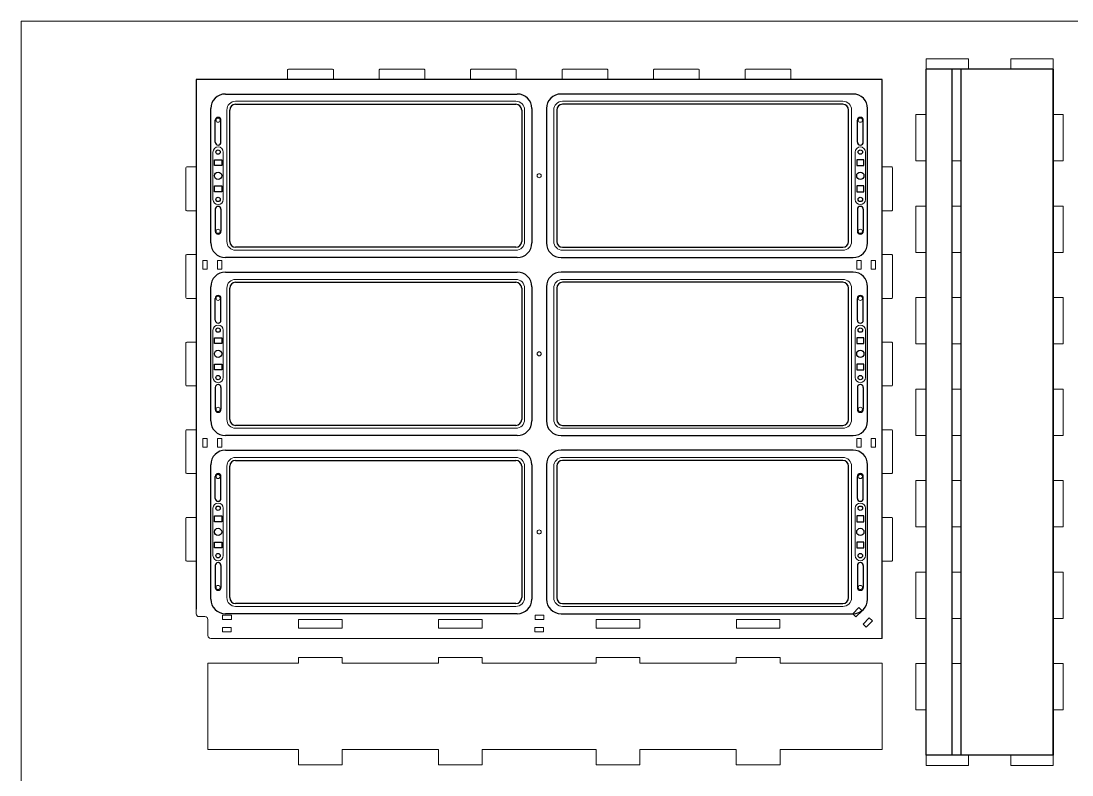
# Model space of a CAD drawing. Header units: millimetres. Extents: x -130 to 1370, y -1180 to 230.
# Drawn here: x -130 to 590, y -286 to 230 of the extents above; entities that cross this region are included whole.
import ezdxf

# ---------------------------------------------------------------- set-up
doc = ezdxf.new("R2010")
doc.units = ezdxf.units.MM
doc.layers.get('0').update_dxf_attribs({"lineweight": 25, "true_color": 0xffffff})
doc.layers.add('cut', color=1, linetype='Continuous', lineweight=20, true_color=0xff0000)
doc.layers.add('guide', color=214, linetype='Continuous', lineweight=25, true_color=0x800080)

msp = doc.modelspace()

# ---------------------------------------------------------------- linework, layer by layer
for p, q in [((577, 197), (490, 197)), ((490, -273), (490, 197)), ((577, 197), (577, -273)), ((577, -273), (577, 197)), ((460, 190), (-10, 190)), ((-10, 190), (-10, -173)), ((460, -193), (460, 190)), ((10, -64), (210, -64)), ((440, -64), (240, -64)), ((17, -71), (209, -71)), ((433, -71), (241, -71)), ((0, -166), (0, -74)), ((13, -165), (13, -75)), ((213, -75), (213, -165)), ((220, -74), (220, -166)), ((230, -74), (230, -166)), ((237, -75), (237, -165)), ((437, -165), (437, -75)), ((450, -166), (450, -74)), ((3, -97), (3, -82)), ((7, -97), (7, -82)), ((443, -97), (443, -82)), ((447, -97), (447, -82)), ((2.5, -113), (2.5, -109)), ((2.5, -109), (7.5, -109)), ((7.5, -113), (2.5, -113)), ((7.5, -109), (7.5, -113)), ((447.5, -109), (442.5, -109)), ((442.5, -109), (442.5, -113)), ((442.5, -113), (447.5, -113)), ((447.5, -113), (447.5, -109)), ((2.5, -131), (2.5, -127)), ((2.5, -127), (7.5, -127)), ((7.5, -127), (7.5, -131)), ((447.5, -127), (442.5, -127)), ((442.5, -127), (442.5, -131)), ((447.5, -131), (447.5, -127)), ((7.5, -131), (2.5, -131)), ((442.5, -131), (447.5, -131)), ((3, -143), (3, -158)), ((7, -143), (7, -158)), ((443, -143), (443, -158)), ((447, -143), (447, -158)), ((209, -169), (17, -169)), ((241, -169), (433, -169)), ((210, -176), (10, -176)), ((240, -176), (440, -176)), ((577, -273), (490, -273))]:
    msp.add_line(p, q)
for centre, radius in [((5, -103.75), 1.5), ((445, -103.75), 1.5), ((5, -120), 2.5), ((445, -120), 2.5), ((5, -136.25), 1.5), ((445, -136.25), 1.5)]:
    msp.add_circle(centre, radius)
for centre, radius, start, end in [((10, -74), 10, 90, 180), ((210, -74), 10, 0, 90), ((240, -74), 10, 90, 180), ((440, -74), 10, 0, 90), ((17, -75), 4, 90, 180), ((209, -75), 4, 0, 90), ((241, -75), 4, 90, 180), ((433, -75), 4, 0, 90), ((5, -82), 2, 0, 180), ((445, -82), 2, 0, 180), ((5, -97), 2, 180, 0), ((445, -97), 2, 180, 0), ((5, -143), 2, 0, 180), ((445, -143), 2, 0, 180), ((5, -158), 2, 180, 0), ((445, -158), 2, 180, 0), ((17, -165), 4, 180, 270), ((209, -165), 4, 270, 0), ((241, -165), 4, 180, 270), ((433, -165), 4, 270, 0), ((10, -166), 10, 180, 270), ((210, -166), 10, 270, 0), ((240, -166), 10, 180, 270), ((440, -166), 10, 270, 0)]:
    msp.add_arc(centre, radius, start, end)
at = {"layer": 'cut'}
for p, q in [((1370, 230), (-130, 230)), ((-130, 230), (-130, -970)), ((490, 204), (490, 165.87)), ((519, 204), (490, 204)), ((519, 197), (519, 204)), ((577, 204), (548, 204)), ((548, 204), (548, 197)), ((577, 204), (577, 165.87)), ((52.67, 196.5), (52.67, 190)), ((53.17, 197), (83.5, 197)), ((84, 196.5), (84, 190)), ((115.33, 196.5), (115.33, 190)), ((115.83, 197), (146.17, 197)), ((146.67, 196.5), (146.67, 190)), ((178, 196.5), (178, 190)), ((178.5, 197), (208.83, 197)), ((209.33, 196.5), (209.33, 190)), ((240.67, 196.5), (240.67, 190)), ((241.17, 197), (271.5, 197)), ((272, 196.5), (272, 190)), ((303.33, 196.5), (303.33, 190)), ((303.83, 197), (334.17, 197)), ((334.67, 196.5), (334.67, 190)), ((366, 196.5), (366, 190)), ((366.5, 197), (396.83, 197)), ((397.33, 196.5), (397.33, 190)), ((548, 197), (519, 197)), ((-10, 190), (21.33, 190)), ((-10, 190), (-10, 160)), ((52.67, 190), (21.33, 190)), ((115.33, 190), (84, 190)), ((178, 190), (146.67, 190)), ((240.67, 190), (209.33, 190)), ((303.33, 190), (272, 190)), ((366, 190), (334.67, 190)), ((428.67, 190), (397.33, 190)), ((460, 190), (428.67, 190)), ((460, 190), (460, 160)), ((17, 175), (209, 175)), ((433, 175), (241, 175)), ((11, 79), (11, 169)), ((215, 169), (215, 79)), ((235, 169), (235, 79)), ((439, 79), (439, 169)), ((490, 165.87), (483, 165.87)), ((483, 134.13), (483, 165.87)), ((577, 165.87), (584, 165.87)), ((584, 134.13), (584, 165.87)), ((-10, 160), (-10, 130)), ((460, 160), (460, 130)), ((1.5, 107.75), (1.5, 140.25)), ((8.5, 107.75), (8.5, 140.25)), ((441.5, 107.75), (441.5, 140.25)), ((448.5, 107.75), (448.5, 140.25)), ((-10, 130), (-16.5, 130)), ((460, 130), (466.5, 130)), ((490, 134.13), (483, 134.13)), ((490, 134.13), (490, 103.2)), ((514, 134.13), (508, 134.13)), ((508, 134.13), (508, 103.2)), ((514, 134.13), (514, 103.2)), ((577, 134.13), (577, 103.2)), ((577, 134.13), (584, 134.13)), ((-17, 129.5), (-17, 100.5)), ((467, 129.5), (467, 100.5)), ((490, 103.2), (483, 103.2)), ((483, 71.47), (483, 103.2)), ((514, 103.2), (508, 103.2)), ((577, 103.2), (584, 103.2)), ((584, 71.47), (584, 103.2)), ((-16.5, 100), (-10, 100)), ((-10, 100), (-10, 70)), ((466.5, 100), (460, 100)), ((460, 100), (460, 70)), ((209, 73), (17, 73)), ((241, 73), (433, 73)), ((-17, 69.5), (-17, 40.5)), ((-10, 70), (-16.5, 70)), ((-5.5, 60), (-5.5, 66)), ((-5.5, 66), (-2.5, 66)), ((-2.5, 66), (-2.5, 60)), ((4.5, 60), (4.5, 66)), ((4.5, 66), (7.5, 66)), ((7.5, 66), (7.5, 60)), ((445.5, 66), (442.5, 66)), ((442.5, 66), (442.5, 60)), ((445.5, 60), (445.5, 66)), ((455.5, 66), (452.5, 66)), ((452.5, 66), (452.5, 60)), ((455.5, 60), (455.5, 66)), ((460, 70), (466.5, 70)), ((467, 69.5), (467, 40.5)), ((490, 71.47), (483, 71.47)), ((490, 71.47), (490, 40.53)), ((514, 71.47), (508, 71.47)), ((508, 71.47), (508, 40.53)), ((514, 71.47), (514, 40.53)), ((577, 71.47), (577, 40.53)), ((577, 71.47), (584, 71.47)), ((-2.5, 60), (-5.5, 60)), ((7.5, 60), (4.5, 60)), ((442.5, 60), (445.5, 60)), ((452.5, 60), (455.5, 60)), ((17, 53), (209, 53)), ((433, 53), (241, 53)), ((11, -43), (11, 47)), ((215, 47), (215, -43)), ((235, 47), (235, -43)), ((439, -43), (439, 47)), ((-16.5, 40), (-10, 40)), ((-10, 40), (-10, 10)), ((466.5, 40), (460, 40)), ((460, 40), (460, 10)), ((490, 40.53), (483, 40.53)), ((483, 8.8), (483, 40.53)), ((514, 40.53), (508, 40.53)), ((577, 40.53), (584, 40.53)), ((584, 8.8), (584, 40.53)), ((1.5, -14.25), (1.5, 18.25)), ((8.5, -14.25), (8.5, 18.25)), ((441.5, -14.25), (441.5, 18.25)), ((448.5, -14.25), (448.5, 18.25)), ((-17, 9.5), (-17, -19.5)), ((-10, 10), (-16.5, 10)), ((460, 10), (466.5, 10)), ((467, 9.5), (467, -19.5)), ((490, 8.8), (483, 8.8)), ((490, 8.8), (490, -22.13)), ((514, 8.8), (508, 8.8)), ((508, 8.8), (508, -22.13)), ((514, 8.8), (514, -22.13)), ((577, 8.8), (577, -22.13)), ((577, 8.8), (584, 8.8)), ((-16.5, -20), (-10, -20)), ((-10, -20), (-10, -50)), ((466.5, -20), (460, -20)), ((460, -20), (460, -50)), ((490, -22.13), (483, -22.13)), ((483, -53.87), (483, -22.13)), ((514, -22.13), (508, -22.13)), ((577, -22.13), (584, -22.13)), ((584, -53.87), (584, -22.13)), ((-10, -50), (-16.5, -50)), ((209, -49), (17, -49)), ((241, -49), (433, -49)), ((460, -50), (466.5, -50)), ((-17, -50.5), (-17, -79.5)), ((-5.5, -62), (-5.5, -56)), ((-5.5, -56), (-2.5, -56)), ((-2.5, -56), (-2.5, -62)), ((4.5, -62), (4.5, -56)), ((4.5, -56), (7.5, -56)), ((7.5, -56), (7.5, -62)), ((445.5, -56), (442.5, -56)), ((442.5, -56), (442.5, -62)), ((445.5, -62), (445.5, -56)), ((455.5, -56), (452.5, -56)), ((452.5, -56), (452.5, -62)), ((455.5, -62), (455.5, -56)), ((467, -50.5), (467, -79.5)), ((490, -53.87), (483, -53.87)), ((490, -53.87), (490, -84.8)), ((514, -53.87), (508, -53.87)), ((508, -53.87), (508, -84.8)), ((514, -53.87), (514, -84.8)), ((577, -53.87), (577, -84.8)), ((577, -53.87), (584, -53.87)), ((-2.5, -62), (-5.5, -62)), ((7.5, -62), (4.5, -62)), ((442.5, -62), (445.5, -62)), ((452.5, -62), (455.5, -62)), ((17, -69), (209, -69)), ((433, -69), (241, -69)), ((11, -165), (11, -75)), ((215, -75), (215, -165)), ((235, -75), (235, -165)), ((439, -165), (439, -75)), ((-16.5, -80), (-10, -80)), ((-10, -80), (-10, -110)), ((466.5, -80), (460, -80)), ((460, -80), (460, -110)), ((490, -84.8), (483, -84.8)), ((483, -116.53), (483, -84.8)), ((514, -84.8), (508, -84.8)), ((577, -84.8), (584, -84.8)), ((584, -116.53), (584, -84.8)), ((1.5, -136.25), (1.5, -103.75)), ((8.5, -136.25), (8.5, -103.75)), ((441.5, -136.25), (441.5, -103.75)), ((448.5, -136.25), (448.5, -103.75)), ((-17, -110.5), (-17, -139.5)), ((-10, -110), (-16.5, -110)), ((460, -110), (466.5, -110)), ((467, -110.5), (467, -139.5)), ((490, -116.53), (483, -116.53)), ((490, -116.53), (490, -147.47)), ((514, -116.53), (508, -116.53)), ((508, -116.53), (508, -147.47)), ((514, -116.53), (514, -147.47)), ((577, -116.53), (577, -147.47)), ((577, -116.53), (584, -116.53)), ((-16.5, -140), (-10, -140)), ((-10, -140), (-10, -176)), ((466.5, -140), (460, -140)), ((460, -140), (460, -170)), ((490, -147.47), (483, -147.47)), ((483, -179.2), (483, -147.47)), ((514, -147.47), (508, -147.47)), ((577, -147.47), (584, -147.47)), ((584, -179.2), (584, -147.47)), ((209, -171), (17, -171)), ((241, -171), (433, -171)), ((444.06, -171.82), (439.82, -176.06)), ((446.18, -173.94), (444.06, -171.82)), ((460, -170), (460, -193)), ((-8, -178), (-4, -178)), ((-2, -180), (-2, -191)), ((14.14, -176.97), (8.14, -176.97)), ((8.14, -176.97), (8.14, -179.97)), ((8.14, -179.97), (14.14, -179.97)), ((14.14, -179.97), (14.14, -176.97)), ((60.1, -180), (60.1, -186)), ((60.1, -180), (89.9, -180)), ((89.9, -180), (89.9, -186)), ((185.9, -180), (156.1, -180)), ((156.1, -180), (156.1, -186)), ((185.9, -180), (185.9, -186)), ((228.14, -176.97), (222.14, -176.97)), ((222.14, -176.97), (222.14, -179.97)), ((222.14, -179.97), (228.14, -179.97)), ((228.14, -179.97), (228.14, -176.97)), ((264.1, -180), (264.1, -186)), ((264.1, -180), (293.9, -180)), ((293.9, -180), (293.9, -186)), ((389.9, -180), (360.1, -180)), ((360.1, -180), (360.1, -186)), ((389.9, -180), (389.9, -186)), ((439.82, -176.06), (441.94, -178.18)), ((441.94, -178.18), (446.18, -173.94)), ((451.13, -178.89), (446.89, -183.13)), ((453.25, -181.01), (451.13, -178.89)), ((490, -179.2), (483, -179.2)), ((490, -179.2), (490, -210.13)), ((514, -179.2), (508, -179.2)), ((508, -179.2), (508, -210.13)), ((514, -179.2), (514, -210.13)), ((577, -179.2), (577, -210.13)), ((577, -179.2), (584, -179.2)), ((14, -185.5), (8, -185.5)), ((8, -185.5), (8, -188.5)), ((14, -188.5), (14, -185.5)), ((89.9, -186), (60.1, -186)), ((156.1, -186), (185.9, -186)), ((228, -185.5), (222, -185.5)), ((222, -185.5), (222, -188.5)), ((228, -188.5), (228, -185.5)), ((293.9, -186), (264.1, -186)), ((360.1, -186), (389.9, -186)), ((446.89, -183.13), (449.01, -185.25)), ((449.01, -185.25), (453.25, -181.01)), ((0, -193), (460, -193)), ((8, -188.5), (14, -188.5)), ((222, -188.5), (228, -188.5)), ((60, -206), (60, -210)), ((60, -206), (90, -206)), ((90, -206), (90, -210)), ((186, -206), (156, -206)), ((156, -206), (156, -210)), ((186, -206), (186, -210)), ((264, -206), (264, -210)), ((264, -206), (294, -206)), ((294, -206), (294, -210)), ((390, -206), (360, -206)), ((360, -206), (360, -210)), ((390, -206), (390, -210)), ((-2, -210), (60, -210)), ((-2, -210), (-2, -269)), ((90, -210), (156, -210)), ((186, -210), (264, -210)), ((294, -210), (360, -210)), ((390, -210), (460, -210)), ((460, -210), (460, -269)), ((490, -210.13), (483, -210.13)), ((483, -241.87), (483, -210.13)), ((514, -210.13), (508, -210.13)), ((577, -210.13), (584, -210.13)), ((584, -241.87), (584, -210.13)), ((490, -241.87), (483, -241.87)), ((490, -241.87), (490, -273)), ((577, -241.87), (577, -272.8)), ((577, -241.87), (584, -241.87)), ((-2, -269), (60, -269)), ((60, -279.5), (60, -269)), ((90, -279.5), (90, -269)), ((90, -269), (156, -269)), ((156, -279.5), (156, -269)), ((186, -279.5), (186, -269)), ((186, -269), (264, -269)), ((264, -279.5), (264, -269)), ((294, -279.5), (294, -269)), ((294, -269), (360, -269)), ((360, -279.5), (360, -269)), ((390, -279.5), (390, -269)), ((390, -269), (460, -269)), ((490, -273), (490, -280)), ((548, -273), (519, -273)), ((519, -273), (519, -280)), ((548, -280), (548, -273)), ((577, -272.8), (577, -280)), ((60, -279.5), (90, -279.5)), ((186, -279.5), (156, -279.5)), ((264, -279.5), (294, -279.5)), ((390, -279.5), (360, -279.5)), ((519, -280), (490, -280)), ((577, -280), (548, -280))]:
    msp.add_line(p, q, dxfattribs=at)
for centre in [(5, 162), (445, 162), (225, 124), (5, 86), (445, 86), (5, 40), (445, 40), (225, 2), (5, -36), (445, -36), (5, -82), (445, -82), (225, -120), (5, -158), (445, -158)]:
    msp.add_circle(centre, 1.4, dxfattribs=at)
for centre, radius, start, end in [((53.17, 196.5), 0.5, 90, 180), ((83.5, 196.5), 0.5, 0, 90), ((115.83, 196.5), 0.5, 90, 180), ((146.17, 196.5), 0.5, 0, 90), ((178.5, 196.5), 0.5, 90, 180), ((208.83, 196.5), 0.5, 0, 90), ((241.17, 196.5), 0.5, 90, 180), ((271.5, 196.5), 0.5, 0, 90), ((303.83, 196.5), 0.5, 90, 180), ((334.17, 196.5), 0.5, 0, 90), ((366.5, 196.5), 0.5, 90, 180), ((396.83, 196.5), 0.5, 0, 90), ((17, 169), 6, 90, 180), ((209, 169), 6, 0, 90), ((241, 169), 6, 90, 180), ((433, 169), 6, 0, 90), ((5, 140.25), 3.5, 0, 180), ((445, 140.25), 3.5, 0, 180), ((-16.5, 129.5), 0.5, 90, 180), ((466.5, 129.5), 0.5, 0, 90), ((5, 107.75), 3.5, 180, 0), ((445, 107.75), 3.5, 180, 0), ((-16.5, 100.5), 0.5, 180, 270), ((466.5, 100.5), 0.5, 270, 0), ((17, 79), 6, 180, 270), ((209, 79), 6, 270, 0), ((241, 79), 6, 180, 270), ((433, 79), 6, 270, 0), ((-16.5, 69.5), 0.5, 90, 180), ((466.5, 69.5), 0.5, 0, 90), ((17, 47), 6, 90, 180), ((209, 47), 6, 0, 90), ((241, 47), 6, 90, 180), ((433, 47), 6, 0, 90), ((-16.5, 40.5), 0.5, 180, 270), ((466.5, 40.5), 0.5, 270, 0), ((5, 18.25), 3.5, 0, 180), ((445, 18.25), 3.5, 0, 180), ((-16.5, 9.5), 0.5, 90, 180), ((466.5, 9.5), 0.5, 0, 90), ((5, -14.25), 3.5, 180, 0), ((445, -14.25), 3.5, 180, 0), ((-16.5, -19.5), 0.5, 180, 270), ((466.5, -19.5), 0.5, 270, 0), ((17, -43), 6, 180, 270), ((209, -43), 6, 270, 0), ((241, -43), 6, 180, 270), ((433, -43), 6, 270, 0), ((-16.5, -50.5), 0.5, 90, 180), ((466.5, -50.5), 0.5, 0, 90), ((17, -75), 6, 90, 180), ((209, -75), 6, 0, 90), ((241, -75), 6, 90, 180), ((433, -75), 6, 0, 90), ((-16.5, -79.5), 0.5, 180, 270), ((466.5, -79.5), 0.5, 270, 0), ((5, -103.75), 3.5, 0, 180), ((445, -103.75), 3.5, 0, 180), ((-16.5, -110.5), 0.5, 90, 180), ((466.5, -110.5), 0.5, 0, 90), ((5, -136.25), 3.5, 180, 0), ((445, -136.25), 3.5, 180, 0), ((-16.5, -139.5), 0.5, 180, 270), ((466.5, -139.5), 0.5, 270, 0), ((17, -165), 6, 180, 270), ((209, -165), 6, 270, 0), ((241, -165), 6, 180, 270), ((433, -165), 6, 270, 0), ((-8, -176), 2, 180, 270), ((-4, -180), 2, 0, 90), ((0, -191), 2, 180, 270)]:
    msp.add_arc(centre, radius, start, end, dxfattribs=at)
at = {"layer": 'guide'}
for p, q in [((508, -273), (508, 197)), ((514, -273), (514, 197)), ((10, 180), (210, 180)), ((440, 180), (240, 180)), ((17, 173), (209, 173)), ((433, 173), (241, 173)), ((0, 78), (0, 170)), ((13, 79), (13, 169)), ((213, 169), (213, 79)), ((220, 170), (220, 78)), ((230, 170), (230, 78)), ((237, 169), (237, 79)), ((437, 79), (437, 169)), ((450, 78), (450, 170)), ((3, 147), (3, 162)), ((7, 147), (7, 162)), ((443, 147), (443, 162)), ((447, 147), (447, 162)), ((2.5, 131), (2.5, 135)), ((2.5, 135), (7.5, 135)), ((7.5, 131), (2.5, 131)), ((7.5, 135), (7.5, 131)), ((447.5, 135), (442.5, 135)), ((442.5, 135), (442.5, 131)), ((442.5, 131), (447.5, 131)), ((447.5, 131), (447.5, 135)), ((2.5, 113), (2.5, 117)), ((2.5, 117), (7.5, 117)), ((7.5, 117), (7.5, 113)), ((447.5, 117), (442.5, 117)), ((442.5, 117), (442.5, 113)), ((447.5, 113), (447.5, 117)), ((7.5, 113), (2.5, 113)), ((442.5, 113), (447.5, 113)), ((3, 101), (3, 86)), ((7, 101), (7, 86)), ((443, 101), (443, 86)), ((447, 101), (447, 86)), ((209, 75), (17, 75)), ((241, 75), (433, 75)), ((210, 68), (10, 68)), ((240, 68), (440, 68)), ((10, 58), (210, 58)), ((440, 58), (240, 58)), ((17, 51), (209, 51)), ((433, 51), (241, 51)), ((0, -44), (0, 48)), ((13, -43), (13, 47)), ((213, 47), (213, -43)), ((220, 48), (220, -44)), ((230, 48), (230, -44)), ((237, 47), (237, -43)), ((437, -43), (437, 47)), ((450, -44), (450, 48)), ((3, 25), (3, 40)), ((7, 25), (7, 40)), ((443, 25), (443, 40)), ((447, 25), (447, 40)), ((2.5, 9), (2.5, 13)), ((2.5, 13), (7.5, 13)), ((7.5, 9), (2.5, 9)), ((7.5, 13), (7.5, 9)), ((447.5, 13), (442.5, 13)), ((442.5, 13), (442.5, 9)), ((442.5, 9), (447.5, 9)), ((447.5, 9), (447.5, 13)), ((2.5, -9), (2.5, -5)), ((2.5, -5), (7.5, -5)), ((7.5, -5), (7.5, -9)), ((447.5, -5), (442.5, -5)), ((442.5, -5), (442.5, -9)), ((447.5, -9), (447.5, -5)), ((7.5, -9), (2.5, -9)), ((442.5, -9), (447.5, -9)), ((3, -21), (3, -36)), ((7, -21), (7, -36)), ((443, -21), (443, -36)), ((447, -21), (447, -36)), ((209, -47), (17, -47)), ((241, -47), (433, -47)), ((210, -54), (10, -54)), ((240, -54), (440, -54)), ((10, -64), (210, -64)), ((440, -64), (240, -64)), ((17, -71), (209, -71)), ((433, -71), (241, -71)), ((0, -166), (0, -74)), ((13, -165), (13, -75)), ((213, -75), (213, -165)), ((220, -74), (220, -166)), ((230, -74), (230, -166)), ((237, -75), (237, -165)), ((437, -165), (437, -75)), ((450, -166), (450, -74)), ((3, -97), (3, -82)), ((7, -97), (7, -82)), ((443, -97), (443, -82)), ((447, -97), (447, -82)), ((2.5, -113), (2.5, -109)), ((2.5, -109), (7.5, -109)), ((7.5, -113), (2.5, -113)), ((7.5, -109), (7.5, -113)), ((447.5, -109), (442.5, -109)), ((442.5, -109), (442.5, -113)), ((442.5, -113), (447.5, -113)), ((447.5, -113), (447.5, -109)), ((2.5, -131), (2.5, -127)), ((2.5, -127), (7.5, -127)), ((7.5, -127), (7.5, -131)), ((447.5, -127), (442.5, -127)), ((442.5, -127), (442.5, -131)), ((447.5, -131), (447.5, -127)), ((7.5, -131), (2.5, -131)), ((442.5, -131), (447.5, -131)), ((3, -143), (3, -158)), ((7, -143), (7, -158)), ((443, -143), (443, -158)), ((447, -143), (447, -158)), ((209, -169), (17, -169)), ((241, -169), (433, -169)), ((210, -176), (10, -176)), ((240, -176), (440, -176)), ((514, -273), (508, -273))]:
    msp.add_line(p, q, dxfattribs=at)
for centre, radius in [((5, 140.25), 1.5), ((445, 140.25), 1.5), ((5, 124), 2.5), ((445, 124), 2.5), ((5, 107.75), 1.5), ((445, 107.75), 1.5), ((5, 18.25), 1.5), ((445, 18.25), 1.5), ((5, 2), 2.5), ((445, 2), 2.5), ((5, -14.25), 1.5), ((445, -14.25), 1.5), ((5, -103.75), 1.5), ((445, -103.75), 1.5), ((5, -120), 2.5), ((445, -120), 2.5), ((5, -136.25), 1.5), ((445, -136.25), 1.5)]:
    msp.add_circle(centre, radius, dxfattribs=at)
for centre, radius, start, end in [((10, 170), 10, 90, 180), ((210, 170), 10, 0, 90), ((240, 170), 10, 90, 180), ((17, 169), 4, 90, 180), ((209, 169), 4, 0, 90), ((241, 169), 4, 90, 180), ((433, 169), 4, 0, 90), ((440, 170), 10, 0, 90), ((5, 162), 2, 0, 180), ((445, 162), 2, 0, 180), ((5, 147), 2, 180, 0), ((445, 147), 2, 180, 0), ((5, 101), 2, 0, 180), ((445, 101), 2, 0, 180), ((5, 86), 2, 180, 0), ((445, 86), 2, 180, 0), ((10, 78), 10, 180, 270), ((17, 79), 4, 180, 270), ((209, 79), 4, 270, 0), ((210, 78), 10, 270, 0), ((240, 78), 10, 180, 270), ((241, 79), 4, 180, 270), ((433, 79), 4, 270, 0), ((440, 78), 10, 270, 0), ((10, 48), 10, 90, 180), ((210, 48), 10, 0, 90), ((240, 48), 10, 90, 180), ((440, 48), 10, 0, 90), ((17, 47), 4, 90, 180), ((209, 47), 4, 0, 90), ((241, 47), 4, 90, 180), ((433, 47), 4, 0, 90), ((5, 40), 2, 0, 180), ((445, 40), 2, 0, 180), ((5, 25), 2, 180, 0), ((445, 25), 2, 180, 0), ((5, -21), 2, 0, 180), ((445, -21), 2, 0, 180), ((5, -36), 2, 180, 0), ((445, -36), 2, 180, 0), ((17, -43), 4, 180, 270), ((209, -43), 4, 270, 0), ((241, -43), 4, 180, 270), ((433, -43), 4, 270, 0), ((10, -44), 10, 180, 270), ((210, -44), 10, 270, 0), ((240, -44), 10, 180, 270), ((440, -44), 10, 270, 0), ((10, -74), 10, 90, 180), ((210, -74), 10, 0, 90), ((240, -74), 10, 90, 180), ((440, -74), 10, 0, 90), ((17, -75), 4, 90, 180), ((209, -75), 4, 0, 90), ((241, -75), 4, 90, 180), ((433, -75), 4, 0, 90), ((5, -82), 2, 0, 180), ((445, -82), 2, 0, 180), ((5, -97), 2, 180, 0), ((445, -97), 2, 180, 0), ((5, -143), 2, 0, 180), ((445, -143), 2, 0, 180), ((5, -158), 2, 180, 0), ((445, -158), 2, 180, 0), ((17, -165), 4, 180, 270), ((209, -165), 4, 270, 0), ((241, -165), 4, 180, 270), ((433, -165), 4, 270, 0), ((10, -166), 10, 180, 270), ((210, -166), 10, 270, 0), ((240, -166), 10, 180, 270), ((440, -166), 10, 270, 0)]:
    msp.add_arc(centre, radius, start, end, dxfattribs=at)

doc.saveas('drawing.dxf')
